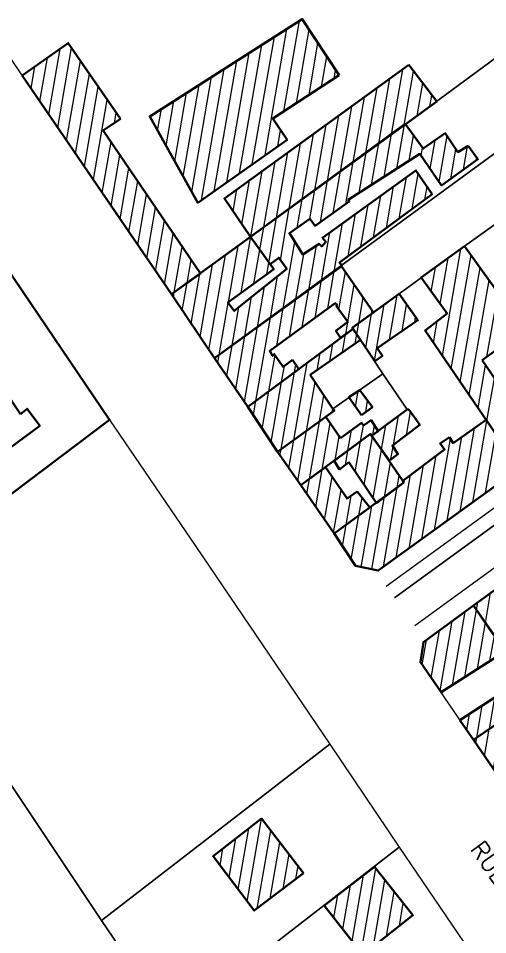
# Model space of a CAD drawing. Extents: x 1215 to 2028, y -6 to 499.
# Drawn here: x 1444.6 to 1512.4, y 196.5 to 328.6 of the extents above; entities that cross this region are included whole.
import ezdxf

# ---------------------------------------------------------------- set-up
doc = ezdxf.new("R2010")
doc.units = 0
for name, color, linetype, lineweight in [('Ar0-Texte2', 6, 'CONTINUOUS', 15), ('Ar1-Site', 6, 'CONTINUOUS', 18), ('Ar2-Coupe-Gras', 7, 'CONTINUOUS', 35)]:
    doc.layers.add(name, color=color, linetype=linetype, lineweight=lineweight)
doc.layers.add('LYTV_VUE', color=1, linetype='CONTINUOUS')
doc.styles.get("Standard").update_dxf_attribs({"font": 'romans.shx'})
pattern_1 = [(260.1565, (1590.8917, 222.358), (1.56413, -0.271394), [])]

msp = doc.modelspace()

# ---------------------------------------------------------------- hatches: boundary and pattern name
at = {"layer": 'Ar1-Site'}
h = msp.add_hatch(dxfattribs=at)
h.set_pattern_fill('ANSI31', color=256, scale=0.5, style=0)
h.set_pattern_definition(pattern_1)
h.paths.add_polyline_path([(1490.916, 320.398), (1485.592, 328.51), (1463.583, 314.47), (1470.513, 302.027), (1483.403, 311.092), (1481.328, 314.163)])
h = msp.add_hatch(dxfattribs=at)
h.set_pattern_fill('ANSI31', color=256, scale=0.5, style=0)
h.set_pattern_definition(pattern_1)
h.paths.add_polyline_path([(1459.344, 314.115), (1451.827, 325.045), (1445.198, 320.383), (1466.72, 288.816), (1470.893, 291.793), (1456.888, 312.43)])
h = msp.add_hatch(dxfattribs=at)
h.set_pattern_fill('ANSI31', color=256, scale=0.5, style=0)
h.set_pattern_definition(pattern_1)
h.paths.add_polyline_path([(1500.996, 321.898), (1505, 316.627), (1478.131, 297.095), (1474.371, 302.622)])
h = msp.add_hatch(dxfattribs=at)
h.set_pattern_fill('ANSI31', color=256, scale=0.5, style=0)
h.set_pattern_definition(pattern_1)
h.paths.add_polyline_path([(1509.531, 310.244), (1510.954, 308.281), (1505.677, 304.527), (1502.565, 309.071), (1492.238, 302.443), (1492.369, 302.197), (1487.459, 298.702), (1486.686, 299.682), (1483.739, 297.61), (1485.69, 294.535), (1488.024, 296.093), (1488.408, 295.727), (1489.017, 296.367), (1488.502, 296.979), (1502, 306.684), (1504.334, 303.244), (1490.964, 293.418), (1491.351, 292.928), (1472.946, 279.603), (1466.72, 288.816), (1478.131, 297.095), (1480.977, 293.169), (1481.495, 292.432), (1474.869, 287.645), (1475.774, 286.419), (1483.367, 292.479), (1482.203, 294.074), (1480.977, 293.169), (1478.131, 297.095), (1500.459, 313.391), (1503.046, 309.833), (1506.239, 312.036), (1508.055, 309.333)])
h = msp.add_hatch(dxfattribs=at)
h.set_pattern_fill('ANSI31', color=256, scale=0.5, style=0)
h.set_pattern_definition(pattern_1)
h.paths.add_polyline_path([(1511.551, 279.316), (1517.687, 283.716), (1509.018, 295.741), (1502.761, 291.214), (1506.512, 286.061), (1503.325, 283.608), (1516.678, 264.079), (1519.989, 266.535), (1515.583, 272.921), (1515.83, 273.052)])
h = msp.add_hatch(dxfattribs=at)
h.set_pattern_fill('ANSI31', color=256, scale=0.5, style=0)
h.set_pattern_definition(pattern_1)
h.paths.add_polyline_path([(1484.194, 279.383), (1485.102, 278.032), (1477.742, 272.602), (1472.946, 279.603), (1491.226, 292.925), (1495.891, 286.171), (1492.823, 283.971), (1492.951, 283.849), (1491.11, 282.554), (1490.461, 283.537), (1492.177, 284.829), (1490.495, 287.16), (1490.617, 287.288), (1490.361, 287.532), (1480.914, 280.676), (1481.307, 279.936), (1481.55, 280.192), (1482.845, 278.351)])
h = msp.add_hatch(dxfattribs=at)
h.set_pattern_fill('ANSI31', color=256, scale=0.5, style=0)
h.set_pattern_definition(pattern_1)
h.paths.add_polyline_path([(1496.393, 281.062), (1502.289, 285.081), (1499.571, 288.886), (1492.823, 283.971), (1496.065, 279.18), (1497.17, 279.957)])
h = msp.add_hatch(dxfattribs=at)
h.set_pattern_fill('ANSI31', color=256, scale=0.5, style=0)
h.set_pattern_definition(pattern_1)
h.paths.add_polyline_path([(1486.746, 277.199), (1493.99, 282.251), (1492.951, 283.849), (1477.742, 272.602), (1482.027, 266.089), (1490.248, 272.04), (1489.992, 272.283)])
h = msp.add_hatch(dxfattribs=at)
h.set_pattern_fill('ANSI31', color=256, scale=0.5, style=0)
h.set_pattern_definition(pattern_1)
h.paths.add_polyline_path([(1494.136, 271.387), (1495.731, 272.551), (1493.921, 275.004), (1492.323, 273.965)])
h = msp.add_hatch(dxfattribs=at)
h.set_pattern_fill('ANSI31', color=256, scale=0.5, style=0)
h.set_pattern_definition(pattern_1)
h.paths.add_polyline_path([(1491.096, 268.063), (1489.021, 271.135), (1482.027, 266.089), (1485.394, 261.301), (1495.453, 268.672), (1495.584, 268.425), (1496.567, 269.074), (1495.528, 270.672), (1494.423, 269.895), (1494.164, 270.263)])
h = msp.add_hatch(dxfattribs=at)
h.set_pattern_fill('ANSI31', color=256, scale=0.5, style=0)
h.set_pattern_definition(pattern_1)
h.paths.add_polyline_path([(1500.987, 272.182), (1500.737, 272.176), (1495.584, 268.425), (1498.171, 264.867), (1499.398, 265.772), (1498.617, 267.002), (1502.541, 269.973)])
h = msp.add_hatch(dxfattribs=at)
h.set_pattern_fill('ANSI31', color=256, scale=0.5, style=0)
h.set_pattern_definition(pattern_1)
h.paths.add_polyline_path([(1506.832, 268.206), (1507.353, 267.344), (1512.141, 270.712), (1516.937, 263.711), (1496.569, 248.963), (1493.304, 249.631), (1490.19, 254.3), (1500.249, 261.671), (1500.118, 261.918), (1506.126, 266.439), (1505.48, 267.298)])
h = msp.add_hatch(dxfattribs=at)
h.set_pattern_fill('ANSI31', color=256, scale=0.5, style=0)
h.set_pattern_definition(pattern_1)
h.paths.add_polyline_path([(1492.307, 264.596), (1496.326, 258.7), (1500.249, 261.671), (1500.118, 261.918), (1495.453, 268.672), (1490.178, 264.793), (1490.959, 263.563)])
h = msp.add_hatch(dxfattribs=at)
h.set_pattern_fill('ANSI31', color=256, scale=0.5, style=0)
h.set_pattern_definition(pattern_1)
h.paths.add_polyline_path([(1493.536, 260.38), (1495.343, 258.051), (1490.19, 254.3), (1485.394, 261.301), (1488.952, 263.888), (1492.063, 259.344)])
h = msp.add_hatch(dxfattribs=at)
h.set_pattern_fill('ANSI31', color=256, scale=0.5, style=0)
h.set_pattern_definition(pattern_1)
h.paths.add_polyline_path([(1513.162, 239.758), (1519.666, 244.417), (1516.689, 248.59), (1510.31, 243.934)])
h = msp.add_hatch(dxfattribs=at)
h.set_pattern_fill('ANSI31', color=256, scale=0.5, style=0)
h.set_pattern_definition(pattern_1)
h.paths.add_polyline_path([(1513.617, 236.522), (1505.624, 231.451), (1502.644, 235.749), (1503.072, 238.632), (1510.31, 243.934), (1515.621, 236.322), (1514.391, 235.542)])
h = msp.add_hatch(dxfattribs=at)
h.set_pattern_fill('ANSI31', color=256, scale=0.5, style=0)
h.set_pattern_definition(pattern_1)
h.paths.add_polyline_path([(1515.355, 231.943), (1508.349, 227.397), (1510.293, 224.572), (1519.381, 230.795), (1518.342, 232.393), (1516.132, 230.839)])
h = msp.add_hatch(dxfattribs=at)
h.set_pattern_fill('ANSI31', color=256, scale=0.5, style=0)
h.set_pattern_definition(pattern_1)
h.paths.add_polyline_path([(1516.366, 226.472), (1515.33, 227.946), (1510.293, 224.572), (1513.663, 219.66), (1521.768, 225.233), (1519.562, 228.551)])
h = msp.add_hatch(dxfattribs=at)
h.set_pattern_fill('ANSI31', color=256, scale=0.5, style=0)
h.set_pattern_definition(pattern_1)
h.paths.add_polyline_path([(1485.789, 205.349), (1479.723, 213.192), (1472.738, 207.772), (1478.679, 199.926)])
h = msp.add_hatch(dxfattribs=at)
h.set_pattern_fill('ANSI31', color=256, scale=0.5, style=0)
h.set_pattern_definition(pattern_1)
h.paths.add_polyline_path([(1494.327, 193.57), (1488.779, 200.677), (1496.01, 206.229), (1501.556, 199.247)])

# ---------------------------------------------------------------- linework, layer by layer
for p, q in [((1600.299, 321.206), (1497.728, 246.676)), ((1604.414, 315.543), (1501.843, 241.013))]:
    msp.add_line(p, q, dxfattribs=at)
at = {"layer": 'Ar1-Site', "flags": 128}
for points in [[(1466.72, 288.816), (1428.993, 344.087), (1429.67, 346.977), (1474.551, 380.573), (1486.199, 389.358), (1503.802, 364.689), (1521.271, 340.391), (1526.71, 332.657), (1504.632, 316.368)], [(1472.946, 279.603), (1466.72, 288.816), (1504.632, 316.368), (1526.71, 332.657), (1533.183, 323.575)], [(1477.742, 272.602), (1472.946, 279.603), (1533.183, 323.575), (1537.97, 316.949), (1524.842, 307.378), (1516.749, 301.306), (1509.018, 295.741), (1499.571, 288.886), (1492.823, 283.971), (1492.951, 283.849)], [(1400.787, 227.838), (1380.475, 260.934), (1416.03, 287.802), (1436.018, 302.791), (1457.803, 270.731), (1424.944, 245.929)], [(1535.095, 276.905), (1526.874, 270.954), (1509.018, 295.741), (1516.749, 301.306)], [(1496.569, 248.963), (1493.304, 249.631), (1490.19, 254.3), (1485.394, 261.301), (1495.453, 268.672), (1495.584, 268.425), (1500.737, 272.176), (1497.236, 277.335), (1492.951, 283.849), (1492.823, 283.971), (1499.571, 288.886), (1509.018, 295.741), (1526.874, 270.954), (1516.937, 263.711)], [(1482.027, 266.089), (1477.742, 272.602), (1492.951, 283.849), (1497.236, 277.335), (1489.992, 272.283), (1490.248, 272.04)], [(1485.394, 261.301), (1482.027, 266.089), (1490.248, 272.04), (1489.992, 272.283), (1497.236, 277.335), (1500.737, 272.176), (1495.584, 268.425), (1495.453, 268.672)], [(1457.803, 270.731), (1470.25, 252.429), (1489.573, 223.931), (1456.605, 198.501), (1424.944, 245.929)], [(1510.31, 243.934), (1516.689, 248.59), (1526.017, 235.207), (1519.381, 230.795)], [(1510.293, 224.572), (1502.644, 235.749), (1503.072, 238.632), (1510.31, 243.934), (1519.381, 230.795)], [(1513.663, 219.66), (1510.293, 224.572), (1519.381, 230.795), (1526.017, 235.207), (1529.384, 230.419)], [(1489.573, 223.931), (1499.562, 209.065), (1466.719, 183.638), (1456.605, 198.501)], [(1499.562, 209.065), (1509.804, 194.081), (1492.647, 180.787), (1488.625, 186.808), (1489.73, 187.585), (1487.277, 190.771), (1473.787, 180.692), (1476.119, 177.377), (1472.688, 174.669), (1466.719, 183.638)]]:
    msp.add_lwpolyline(points, close=True, dxfattribs=at)
msp.add_lwpolyline([(1424.944, 245.929), (1456.605, 198.501), (1466.719, 183.638)], dxfattribs=at)
at = {"layer": 'Ar2-Coupe-Gras', "flags": 128}
for points in [[(1490.916, 320.398), (1485.592, 328.51), (1463.583, 314.47), (1470.513, 302.027), (1483.403, 311.092), (1481.328, 314.163)], [(1459.344, 314.115), (1451.827, 325.045), (1445.198, 320.383), (1466.72, 288.816), (1470.893, 291.793), (1456.888, 312.43)], [(1500.996, 321.898), (1505, 316.627), (1478.131, 297.095), (1474.371, 302.622)], [(1509.531, 310.244), (1510.954, 308.281), (1505.677, 304.527), (1502.565, 309.071), (1492.238, 302.443), (1492.369, 302.197), (1487.459, 298.702), (1486.686, 299.682), (1483.739, 297.61), (1485.69, 294.535), (1488.024, 296.093), (1488.408, 295.727), (1489.017, 296.367), (1488.502, 296.979), (1502, 306.684), (1504.334, 303.244), (1490.964, 293.418), (1491.351, 292.928), (1472.946, 279.603), (1466.72, 288.816), (1478.131, 297.095), (1480.977, 293.169), (1481.495, 292.432), (1474.869, 287.645), (1475.774, 286.419), (1483.367, 292.479), (1482.203, 294.074), (1480.977, 293.169), (1478.131, 297.095), (1500.459, 313.391), (1503.046, 309.833), (1506.239, 312.036), (1508.055, 309.333)], [(1444.916, 271.534), (1445.896, 272.308), (1447.706, 269.855), (1430.166, 256.926), (1430.684, 256.19), (1422.965, 250.126), (1425.031, 247.43), (1423.44, 246.141), (1424.086, 245.283), (1424.944, 245.929), (1457.803, 270.731), (1436.018, 302.791), (1427.928, 296.593), (1439.471, 279.518), (1438.494, 278.619), (1439.271, 277.514), (1440.376, 278.291)], [(1511.551, 279.316), (1517.687, 283.716), (1509.018, 295.741), (1502.761, 291.214), (1506.512, 286.061), (1503.325, 283.608), (1516.678, 264.079), (1519.989, 266.535), (1515.583, 272.921), (1515.83, 273.052)], [(1484.194, 279.383), (1485.102, 278.032), (1477.742, 272.602), (1472.946, 279.603), (1491.226, 292.925), (1495.891, 286.171), (1492.823, 283.971), (1492.951, 283.849), (1491.11, 282.554), (1490.461, 283.537), (1492.177, 284.829), (1490.495, 287.16), (1490.617, 287.288), (1490.361, 287.532), (1480.914, 280.676), (1481.307, 279.936), (1481.55, 280.192), (1482.845, 278.351)], [(1496.393, 281.062), (1502.289, 285.081), (1499.571, 288.886), (1492.823, 283.971), (1496.065, 279.18), (1497.17, 279.957)], [(1486.746, 277.199), (1493.99, 282.251), (1492.951, 283.849), (1477.742, 272.602), (1482.027, 266.089), (1490.248, 272.04), (1489.992, 272.283)], [(1494.136, 271.387), (1495.731, 272.551), (1493.921, 275.004), (1492.323, 273.965)], [(1491.096, 268.063), (1489.021, 271.135), (1482.027, 266.089), (1485.394, 261.301), (1495.453, 268.672), (1495.584, 268.425), (1496.567, 269.074), (1495.528, 270.672), (1494.423, 269.895), (1494.164, 270.263)], [(1500.987, 272.182), (1500.737, 272.176), (1495.584, 268.425), (1498.171, 264.867), (1499.398, 265.772), (1498.617, 267.002), (1502.541, 269.973)], [(1506.832, 268.206), (1507.353, 267.344), (1512.141, 270.712), (1516.937, 263.711), (1496.569, 248.963), (1493.304, 249.631), (1490.19, 254.3), (1500.249, 261.671), (1500.118, 261.918), (1506.126, 266.439), (1505.48, 267.298)], [(1492.307, 264.596), (1496.326, 258.7), (1500.249, 261.671), (1500.118, 261.918), (1495.453, 268.672), (1490.178, 264.793), (1490.959, 263.563)], [(1493.536, 260.38), (1495.343, 258.051), (1490.19, 254.3), (1485.394, 261.301), (1488.952, 263.888), (1492.063, 259.344)], [(1513.162, 239.758), (1519.666, 244.417), (1516.689, 248.59), (1510.31, 243.934)], [(1513.617, 236.522), (1505.624, 231.451), (1502.644, 235.749), (1503.072, 238.632), (1510.31, 243.934), (1515.621, 236.322), (1514.391, 235.542)], [(1515.355, 231.943), (1508.349, 227.397), (1510.293, 224.572), (1519.381, 230.795), (1518.342, 232.393), (1516.132, 230.839)], [(1516.366, 226.472), (1515.33, 227.946), (1510.293, 224.572), (1513.663, 219.66), (1521.768, 225.233), (1519.562, 228.551)], [(1485.789, 205.349), (1479.723, 213.192), (1472.738, 207.772), (1478.679, 199.926)], [(1494.327, 193.57), (1488.779, 200.677), (1496.01, 206.229), (1501.556, 199.247)]]:
    msp.add_lwpolyline(points, close=True, dxfattribs=at)
at = {"layer": 'LYTV_VUE'}
msp.add_line((1601.475, 319.588), (1498.904, 245.058), dxfattribs=at)

# ---------------------------------------------------------------- texts
at = {"layer": 'Ar0-Texte2', "insert": (1521.134, 194.914), "char_height": 2.5, "width": 50, "attachment_point": 5, "rotation": 305.39721}
msp.add_mtext('{RUE JEAN LE GALLEU}', dxfattribs=at)

doc.saveas('drawing.dxf')
